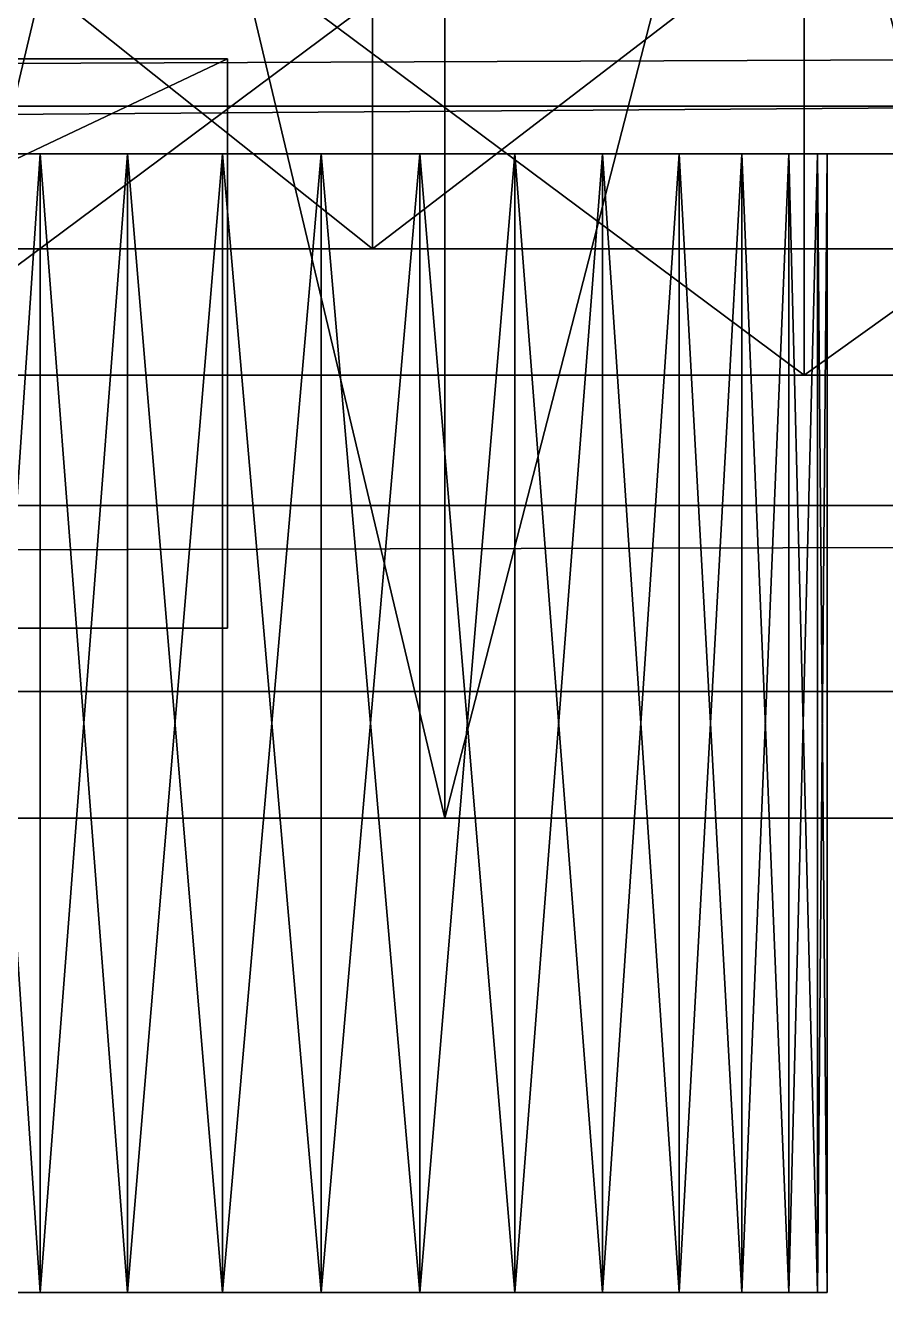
# Model space of a CAD drawing. Header units: millimetres. Extents: x -18 to 4450, y -985 to 970.
# Drawn here: x 2964.64 to 2991.85, y -895 to -854.94 of the extents above; entities that cross this region are included whole.
import ezdxf

# ---------------------------------------------------------------- set-up
doc = ezdxf.new("R2010")
doc.units = ezdxf.units.MM
for name, color, linetype in [('body__left_tub_top_capping', 40, 'CONTINUOUS'), ('hard_top__left_roof_drip_rail_outer_shadow', 8, 'CONTINUOUS'), ('hard_top__roof_left_gutter', 7, 'CONTINUOUS'), ('running_gear__rear_left_hub_cap', 9, 'CONTINUOUS'), ('running_gear__rear_left_inner_rim_shadow', 250, 'CONTINUOUS'), ('running_gear__rear_left_lug_nut_3', 9, 'CONTINUOUS'), ('running_gear__rear_left_lug_nut_5', 9, 'CONTINUOUS'), ('running_gear__rear_left_outer_rim_ring', 9, 'CONTINUOUS'), ('running_gear__rear_left_tire_sidewall_tick_4', 8, 'CONTINUOUS'), ('running_gear__rear_left_tire_sidewall_tick_9', 8, 'CONTINUOUS')]:
    doc.layers.add(name, color=color, linetype=linetype)

msp = doc.modelspace()

# ---------------------------------------------------------------- linework, layer by layer
at = {"layer": 'body__left_tub_top_capping'}
for points in [[(1972.180009, -857.500017, 1334.179997), (1972.180009, -845.319986, 1322.000027), (3477.81992, -845.319986, 1322.000027)], [(1972.180009, -857.500017, 1334.179997), (3477.81992, -845.319986, 1322.000027), (3477.81992, -857.500017, 1334.179997)], [(1972.180009, -857.500017, 1367.820024), (1972.180009, -845.319986, 1379.999995), (3477.81992, -845.319986, 1379.999995)], [(1972.180009, -857.500017, 1367.820024), (3477.81992, -845.319986, 1379.999995), (3477.81992, -857.500017, 1367.820024)], [(1972.180009, -857.500017, 1334.179997), (3477.81992, -857.500017, 1334.179997), (3477.81992, -857.500017, 1367.820024)], [(1972.180009, -857.500017, 1334.179997), (3477.81992, -857.500017, 1367.820024), (1972.180009, -857.500017, 1367.820024)]]:
    msp.add_3dface(points, dxfattribs=at)
at = {"layer": 'hard_top__left_roof_drip_rail_outer_shadow'}
for points in [[(1240.880013, -870.119989, 1814.00001), (3504.120111, -870.119989, 1814.00001), (3504.120111, -853.879988, 1814.00001)], [(1240.880013, -870.119989, 1814.00001), (3504.120111, -853.879988, 1814.00001), (1240.880013, -853.879988, 1814.00001)], [(1240.880013, -870.119989, 1784.000039), (1240.880013, -853.879988, 1784.000039), (3504.120111, -853.879988, 1784.000039)], [(1240.880013, -870.119989, 1784.000039), (3504.120111, -853.879988, 1784.000039), (3504.120111, -870.119989, 1784.000039)], [(1240.880013, -875.999987, 1789.880037), (1240.880013, -870.119989, 1784.000039), (3504.120111, -870.119989, 1784.000039)], [(1240.880013, -875.999987, 1789.880037), (3504.120111, -870.119989, 1784.000039), (3504.120111, -875.999987, 1789.880037)], [(1240.880013, -875.999987, 1808.120012), (1240.880013, -870.119989, 1814.00001), (3504.120111, -870.119989, 1814.00001)], [(1240.880013, -875.999987, 1808.120012), (3504.120111, -870.119989, 1814.00001), (3504.120111, -875.999987, 1808.120012)], [(1240.880013, -875.999987, 1789.880037), (3504.120111, -875.999987, 1789.880037), (3504.120111, -875.999987, 1808.120012)], [(1240.880013, -875.999987, 1789.880037), (3504.120111, -875.999987, 1808.120012), (1240.880013, -875.999987, 1808.120012)]]:
    msp.add_3dface(points, dxfattribs=at)
at = {"layer": 'hard_top__roof_left_gutter'}
for points in [[(2258.820057, -859.000027, 1823.819995), (2258.820057, -850.17997, 1815.000057), (4441.180229, -850.17997, 1815.000057)], [(2258.820057, -859.000027, 1823.819995), (4441.180229, -850.17997, 1815.000057), (4441.180229, -859.000027, 1823.819995)], [(2258.820057, -859.000027, 1848.180056), (2258.820057, -850.17997, 1856.999993), (4441.180229, -850.17997, 1856.999993)], [(2258.820057, -859.000027, 1848.180056), (4441.180229, -850.17997, 1856.999993), (4441.180229, -859.000027, 1848.180056)], [(2258.820057, -859.000027, 1823.819995), (4441.180229, -859.000027, 1823.819995), (4441.180229, -859.000027, 1848.180056)], [(2258.820057, -859.000027, 1823.819995), (4441.180229, -859.000027, 1848.180056), (2258.820057, -859.000027, 1848.180056)]]:
    msp.add_3dface(points, dxfattribs=at)
at = {"layer": 'running_gear__rear_left_hub_cap'}
for points in [[(2977.904797, -879.999995, 496.626735), (2977.904797, -800.000012, 496.626735), (2958.887339, -800.000012, 486.461669)], [(2977.904797, -879.999995, 496.626735), (2958.887339, -800.000012, 486.461669), (2958.887339, -879.999995, 486.461669)], [(2958.887339, -879.999995, 303.538352), (2958.887339, -800.000012, 303.538352), (2977.904797, -800.000012, 293.373257)], [(2958.887339, -879.999995, 303.538352), (2977.904797, -800.000012, 293.373257), (2977.904797, -879.999995, 293.373257)], [(2998.540163, -879.999995, 502.886355), (2998.540163, -800.000012, 502.886355), (2977.904797, -800.000012, 496.626735)], [(2998.540163, -879.999995, 502.886355), (2977.904797, -800.000012, 496.626735), (2977.904797, -879.999995, 496.626735)], [(2977.904797, -879.999995, 293.373257), (2977.904797, -800.000012, 293.373257), (2998.540163, -800.000012, 287.113607)], [(2977.904797, -879.999995, 293.373257), (2998.540163, -800.000012, 287.113607), (2998.540163, -879.999995, 287.113607)], [(3019.999981, -879.999995, 395.000011), (2910.000086, -879.999995, 395.000011), (2912.113667, -879.999995, 416.459948)], [(3019.999981, -879.999995, 395.000011), (2912.113667, -879.999995, 373.540074), (2910.000086, -879.999995, 395.000011)], [(3019.999981, -879.999995, 395.000011), (2912.113667, -879.999995, 416.459948), (2918.373346, -879.999995, 437.095165)], [(3019.999981, -879.999995, 395.000011), (2918.373346, -879.999995, 352.904826), (2912.113667, -879.999995, 373.540074)], [(3019.999981, -879.999995, 395.000011), (2918.373346, -879.999995, 437.095165), (2928.538322, -879.999995, 456.112713)], [(3019.999981, -879.999995, 395.000011), (2928.538322, -879.999995, 333.887279), (2918.373346, -879.999995, 352.904826)], [(3019.999981, -879.999995, 395.000011), (2928.538322, -879.999995, 456.112713), (2942.218304, -879.999995, 472.781748)], [(3019.999981, -879.999995, 395.000011), (2942.218304, -879.999995, 317.218244), (2928.538322, -879.999995, 333.887279)], [(3019.999981, -879.999995, 395.000011), (2942.218304, -879.999995, 472.781748), (2958.887339, -879.999995, 486.461669)], [(3019.999981, -879.999995, 395.000011), (2958.887339, -879.999995, 303.538352), (2942.218304, -879.999995, 317.218244)], [(3019.999981, -879.999995, 395.000011), (2958.887339, -879.999995, 486.461669), (2977.904797, -879.999995, 496.626735)], [(3019.999981, -879.999995, 395.000011), (2977.904797, -879.999995, 293.373257), (2958.887339, -879.999995, 303.538352)], [(3019.999981, -879.999995, 395.000011), (2977.904797, -879.999995, 496.626735), (2998.540163, -879.999995, 502.886355)], [(3019.999981, -879.999995, 395.000011), (2998.540163, -879.999995, 287.113607), (2977.904797, -879.999995, 293.373257)]]:
    msp.add_3dface(points, dxfattribs=at)
at = {"layer": 'running_gear__rear_left_inner_rim_shadow'}
for points in [[(2989.27331, -865.999997, 549.473703), (2989.27331, -843.999982, 549.473703), (2959.727287, -843.999982, 540.511012)], [(2989.27331, -865.999997, 549.473703), (2959.727287, -843.999982, 540.511012), (2959.727287, -865.999997, 540.511012)], [(2959.727287, -865.999997, 249.48898), (2959.727287, -843.999982, 249.48898), (2989.27331, -843.999982, 240.526319)], [(2959.727287, -865.999997, 249.48898), (2989.27331, -843.999982, 240.526319), (2989.27331, -865.999997, 240.526319)], [(3019.999981, -865.999997, 552.50001), (3019.999981, -843.999982, 552.50001), (2989.27331, -843.999982, 549.473703)], [(3019.999981, -865.999997, 552.50001), (2989.27331, -843.999982, 549.473703), (2989.27331, -865.999997, 549.473703)], [(2989.27331, -865.999997, 240.526319), (2989.27331, -843.999982, 240.526319), (3019.999981, -843.999982, 237.499997)], [(2989.27331, -865.999997, 240.526319), (3019.999981, -843.999982, 237.499997), (3019.999981, -865.999997, 237.499997)], [(3019.999981, -865.999997, 395.000011), (2862.499952, -865.999997, 395.000011), (2865.526199, -865.999997, 425.726712)], [(3019.999981, -865.999997, 395.000011), (2865.526199, -865.999997, 364.27328), (2862.499952, -865.999997, 395.000011)], [(3019.999981, -865.999997, 395.000011), (2865.526199, -865.999997, 425.726712), (2874.489069, -865.999997, 455.272645)], [(3019.999981, -865.999997, 395.000011), (2874.489069, -865.999997, 334.727347), (2865.526199, -865.999997, 364.27328)], [(3019.999981, -865.999997, 395.000011), (2874.489069, -865.999997, 455.272645), (2889.04357, -865.999997, 482.502311)], [(3019.999981, -865.999997, 395.000011), (2889.04357, -865.999997, 307.49768), (2874.489069, -865.999997, 334.727347)], [(3019.999981, -865.999997, 395.000011), (2889.04357, -865.999997, 482.502311), (2908.63061, -865.999997, 506.369293)], [(3019.999981, -865.999997, 395.000011), (2908.63061, -865.999997, 283.630669), (2889.04357, -865.999997, 307.49768)], [(3019.999981, -865.999997, 395.000011), (2908.63061, -865.999997, 506.369293), (2932.49774, -865.999997, 525.956452)], [(3019.999981, -865.999997, 395.000011), (2932.49774, -865.999997, 264.04354), (2908.63061, -865.999997, 283.630669)], [(3019.999981, -865.999997, 395.000011), (2932.49774, -865.999997, 525.956452), (2959.727287, -865.999997, 540.511012)], [(3019.999981, -865.999997, 395.000011), (2959.727287, -865.999997, 249.48898), (2932.49774, -865.999997, 264.04354)], [(3019.999981, -865.999997, 395.000011), (2959.727287, -865.999997, 540.511012), (2989.27331, -865.999997, 549.473703)], [(3019.999981, -865.999997, 395.000011), (2989.27331, -865.999997, 240.526319), (2959.727287, -865.999997, 249.48898)], [(3019.999981, -865.999997, 395.000011), (2989.27331, -865.999997, 549.473703), (3019.999981, -865.999997, 552.50001)], [(3019.999981, -865.999997, 395.000011), (3019.999981, -865.999997, 237.499997), (2989.27331, -865.999997, 240.526319)]]:
    msp.add_3dface(points, dxfattribs=at)
at = {"layer": 'running_gear__rear_left_lug_nut_3'}
for points in [[(2973.999977, -859.000027, 474.674344), (2958.307505, -859.000027, 477.79578), (2957.999945, -859.000027, 474.674344)], [(2973.999977, -859.000027, 474.674344), (2957.999945, -859.000027, 474.674344), (2958.307505, -859.000027, 471.552879)], [(2973.999977, -859.000027, 474.674344), (2959.218025, -859.000027, 480.797261), (2958.307505, -859.000027, 477.79578)], [(2973.999977, -859.000027, 474.674344), (2958.307505, -859.000027, 471.552879), (2959.218025, -859.000027, 468.551397)], [(2973.999977, -859.000027, 474.674344), (2960.696459, -859.000027, 483.563453), (2959.218025, -859.000027, 480.797261)], [(2973.999977, -859.000027, 474.674344), (2959.218025, -859.000027, 468.551397), (2960.696459, -859.000027, 465.785205)], [(2973.999977, -859.000027, 474.674344), (2962.6863, -859.000027, 485.988051), (2960.696459, -859.000027, 483.563453)], [(2973.999977, -859.000027, 474.674344), (2960.696459, -859.000027, 465.785205), (2962.6863, -859.000027, 463.360637)], [(2965.110779, -894.999981, 487.977862), (2965.110779, -859.000027, 487.977862), (2962.6863, -859.000027, 485.988051)], [(2965.110779, -894.999981, 487.977862), (2962.6863, -859.000027, 485.988051), (2962.6863, -894.999981, 485.988051)], [(2973.999977, -859.000027, 474.674344), (2965.110779, -859.000027, 487.977862), (2962.6863, -859.000027, 485.988051)], [(2962.6863, -894.999981, 463.360637), (2962.6863, -859.000027, 463.360637), (2965.110779, -859.000027, 461.370826)], [(2962.6863, -894.999981, 463.360637), (2965.110779, -859.000027, 461.370826), (2965.110779, -894.999981, 461.370826)], [(2973.999977, -859.000027, 474.674344), (2962.6863, -859.000027, 463.360637), (2965.110779, -859.000027, 461.370826)], [(2967.87715, -894.999981, 489.456415), (2967.87715, -859.000027, 489.456415), (2965.110779, -859.000027, 487.977862)], [(2967.87715, -894.999981, 489.456415), (2965.110779, -859.000027, 487.977862), (2965.110779, -894.999981, 487.977862)], [(2973.999977, -859.000027, 474.674344), (2967.87715, -859.000027, 489.456415), (2965.110779, -859.000027, 487.977862)], [(2965.110779, -894.999981, 461.370826), (2965.110779, -859.000027, 461.370826), (2967.87715, -859.000027, 459.892273)], [(2965.110779, -894.999981, 461.370826), (2967.87715, -859.000027, 459.892273), (2967.87715, -894.999981, 459.892273)], [(2973.999977, -859.000027, 474.674344), (2965.110779, -859.000027, 461.370826), (2967.87715, -859.000027, 459.892273)], [(2970.878601, -894.999981, 490.366906), (2970.878601, -859.000027, 490.366906), (2967.87715, -859.000027, 489.456415)], [(2970.878601, -894.999981, 490.366906), (2967.87715, -859.000027, 489.456415), (2967.87715, -894.999981, 489.456415)], [(2973.999977, -859.000027, 474.674344), (2970.878601, -859.000027, 490.366906), (2967.87715, -859.000027, 489.456415)], [(2967.87715, -894.999981, 459.892273), (2967.87715, -859.000027, 459.892273), (2970.878601, -859.000027, 458.981782)], [(2967.87715, -894.999981, 459.892273), (2970.878601, -859.000027, 458.981782), (2970.878601, -894.999981, 458.981782)], [(2973.999977, -859.000027, 474.674344), (2967.87715, -859.000027, 459.892273), (2970.878601, -859.000027, 458.981782)], [(2973.999977, -894.999981, 490.674347), (2973.999977, -859.000027, 490.674347), (2970.878601, -859.000027, 490.366906)], [(2973.999977, -894.999981, 490.674347), (2970.878601, -859.000027, 490.366906), (2970.878601, -894.999981, 490.366906)], [(2973.999977, -859.000027, 474.674344), (2973.999977, -859.000027, 490.674347), (2970.878601, -859.000027, 490.366906)], [(2970.878601, -894.999981, 458.981782), (2970.878601, -859.000027, 458.981782), (2973.999977, -859.000027, 458.674341)], [(2970.878601, -894.999981, 458.981782), (2973.999977, -859.000027, 458.674341), (2973.999977, -894.999981, 458.674341)], [(2973.999977, -859.000027, 474.674344), (2970.878601, -859.000027, 458.981782), (2973.999977, -859.000027, 458.674341)], [(2973.999977, -859.000027, 474.674344), (2990.00001, -859.000027, 474.674344), (2989.69245, -859.000027, 477.79578)], [(2973.999977, -859.000027, 474.674344), (2989.69245, -859.000027, 477.79578), (2988.782167, -859.000027, 480.797261)], [(2973.999977, -859.000027, 474.674344), (2988.782167, -859.000027, 480.797261), (2987.303495, -859.000027, 483.563453)], [(2973.999977, -859.000027, 474.674344), (2987.303495, -859.000027, 483.563453), (2985.313654, -859.000027, 485.988051)], [(2973.999977, -859.000027, 474.674344), (2985.313654, -859.000027, 485.988051), (2982.889175, -859.000027, 487.977862)], [(2973.999977, -859.000027, 474.674344), (2982.889175, -859.000027, 487.977862), (2980.123043, -859.000027, 489.456415)], [(2973.999977, -859.000027, 474.674344), (2980.123043, -859.000027, 489.456415), (2977.121353, -859.000027, 490.366906)], [(2977.121353, -894.999981, 490.366906), (2977.121353, -859.000027, 490.366906), (2973.999977, -859.000027, 490.674347)], [(2977.121353, -894.999981, 490.366906), (2973.999977, -859.000027, 490.674347), (2973.999977, -894.999981, 490.674347)], [(2973.999977, -859.000027, 474.674344), (2977.121353, -859.000027, 490.366906), (2973.999977, -859.000027, 490.674347)], [(2973.999977, -894.999981, 458.674341), (2973.999977, -859.000027, 458.674341), (2977.121353, -859.000027, 458.981782)], [(2973.999977, -894.999981, 458.674341), (2977.121353, -859.000027, 458.981782), (2977.121353, -894.999981, 458.981782)], [(2973.999977, -859.000027, 474.674344), (2973.999977, -859.000027, 458.674341), (2977.121353, -859.000027, 458.981782)], [(2973.999977, -859.000027, 474.674344), (2977.121353, -859.000027, 458.981782), (2980.123043, -859.000027, 459.892273)], [(2973.999977, -859.000027, 474.674344), (2980.123043, -859.000027, 459.892273), (2982.889175, -859.000027, 461.370826)], [(2973.999977, -859.000027, 474.674344), (2982.889175, -859.000027, 461.370826), (2985.313654, -859.000027, 463.360637)], [(2973.999977, -859.000027, 474.674344), (2985.313654, -859.000027, 463.360637), (2987.303495, -859.000027, 465.785205)], [(2973.999977, -859.000027, 474.674344), (2987.303495, -859.000027, 465.785205), (2988.782167, -859.000027, 468.551397)], [(2973.999977, -859.000027, 474.674344), (2988.782167, -859.000027, 468.551397), (2989.69245, -859.000027, 471.552879)], [(2973.999977, -859.000027, 474.674344), (2989.69245, -859.000027, 471.552879), (2990.00001, -859.000027, 474.674344)], [(2980.123043, -894.999981, 489.456415), (2980.123043, -859.000027, 489.456415), (2977.121353, -859.000027, 490.366906)], [(2980.123043, -894.999981, 489.456415), (2977.121353, -859.000027, 490.366906), (2977.121353, -894.999981, 490.366906)], [(2977.121353, -894.999981, 458.981782), (2977.121353, -859.000027, 458.981782), (2980.123043, -859.000027, 459.892273)], [(2977.121353, -894.999981, 458.981782), (2980.123043, -859.000027, 459.892273), (2980.123043, -894.999981, 459.892273)], [(2982.889175, -894.999981, 487.977862), (2982.889175, -859.000027, 487.977862), (2980.123043, -859.000027, 489.456415)], [(2982.889175, -894.999981, 487.977862), (2980.123043, -859.000027, 489.456415), (2980.123043, -894.999981, 489.456415)], [(2980.123043, -894.999981, 459.892273), (2980.123043, -859.000027, 459.892273), (2982.889175, -859.000027, 461.370826)], [(2980.123043, -894.999981, 459.892273), (2982.889175, -859.000027, 461.370826), (2982.889175, -894.999981, 461.370826)], [(2985.313654, -894.999981, 485.988051), (2985.313654, -859.000027, 485.988051), (2982.889175, -859.000027, 487.977862)], [(2985.313654, -894.999981, 485.988051), (2982.889175, -859.000027, 487.977862), (2982.889175, -894.999981, 487.977862)], [(2982.889175, -894.999981, 461.370826), (2982.889175, -859.000027, 461.370826), (2985.313654, -859.000027, 463.360637)], [(2982.889175, -894.999981, 461.370826), (2985.313654, -859.000027, 463.360637), (2985.313654, -894.999981, 463.360637)], [(2987.303495, -894.999981, 483.563453), (2987.303495, -859.000027, 483.563453), (2985.313654, -859.000027, 485.988051)], [(2987.303495, -894.999981, 483.563453), (2985.313654, -859.000027, 485.988051), (2985.313654, -894.999981, 485.988051)], [(2985.313654, -894.999981, 463.360637), (2985.313654, -859.000027, 463.360637), (2987.303495, -859.000027, 465.785205)], [(2985.313654, -894.999981, 463.360637), (2987.303495, -859.000027, 465.785205), (2987.303495, -894.999981, 465.785205)], [(2988.782167, -894.999981, 480.797261), (2988.782167, -859.000027, 480.797261), (2987.303495, -859.000027, 483.563453)], [(2988.782167, -894.999981, 480.797261), (2987.303495, -859.000027, 483.563453), (2987.303495, -894.999981, 483.563453)], [(2987.303495, -894.999981, 465.785205), (2987.303495, -859.000027, 465.785205), (2988.782167, -859.000027, 468.551397)], [(2987.303495, -894.999981, 465.785205), (2988.782167, -859.000027, 468.551397), (2988.782167, -894.999981, 468.551397)], [(2989.69245, -894.999981, 477.79578), (2989.69245, -859.000027, 477.79578), (2988.782167, -859.000027, 480.797261)], [(2989.69245, -894.999981, 477.79578), (2988.782167, -859.000027, 480.797261), (2988.782167, -894.999981, 480.797261)], [(2988.782167, -894.999981, 468.551397), (2988.782167, -859.000027, 468.551397), (2989.69245, -859.000027, 471.552879)], [(2988.782167, -894.999981, 468.551397), (2989.69245, -859.000027, 471.552879), (2989.69245, -894.999981, 471.552879)], [(2990.00001, -894.999981, 474.674344), (2990.00001, -859.000027, 474.674344), (2989.69245, -859.000027, 477.79578)], [(2990.00001, -894.999981, 474.674344), (2989.69245, -859.000027, 477.79578), (2989.69245, -894.999981, 477.79578)], [(2989.69245, -894.999981, 471.552879), (2989.69245, -859.000027, 471.552879), (2990.00001, -859.000027, 474.674344)], [(2989.69245, -894.999981, 471.552879), (2990.00001, -859.000027, 474.674344), (2990.00001, -894.999981, 474.674344)], [(2973.999977, -894.999981, 474.674344), (2957.999945, -894.999981, 474.674344), (2958.307505, -894.999981, 477.79578)], [(2973.999977, -894.999981, 474.674344), (2958.307505, -894.999981, 471.552879), (2957.999945, -894.999981, 474.674344)], [(2973.999977, -894.999981, 474.674344), (2958.307505, -894.999981, 477.79578), (2959.218025, -894.999981, 480.797261)], [(2973.999977, -894.999981, 474.674344), (2959.218025, -894.999981, 468.551397), (2958.307505, -894.999981, 471.552879)], [(2973.999977, -894.999981, 474.674344), (2959.218025, -894.999981, 480.797261), (2960.696459, -894.999981, 483.563453)], [(2973.999977, -894.999981, 474.674344), (2960.696459, -894.999981, 465.785205), (2959.218025, -894.999981, 468.551397)], [(2973.999977, -894.999981, 474.674344), (2960.696459, -894.999981, 483.563453), (2962.6863, -894.999981, 485.988051)], [(2973.999977, -894.999981, 474.674344), (2962.6863, -894.999981, 463.360637), (2960.696459, -894.999981, 465.785205)], [(2973.999977, -894.999981, 474.674344), (2962.6863, -894.999981, 485.988051), (2965.110779, -894.999981, 487.977862)], [(2973.999977, -894.999981, 474.674344), (2965.110779, -894.999981, 461.370826), (2962.6863, -894.999981, 463.360637)], [(2973.999977, -894.999981, 474.674344), (2965.110779, -894.999981, 487.977862), (2967.87715, -894.999981, 489.456415)], [(2973.999977, -894.999981, 474.674344), (2967.87715, -894.999981, 459.892273), (2965.110779, -894.999981, 461.370826)], [(2973.999977, -894.999981, 474.674344), (2967.87715, -894.999981, 489.456415), (2970.878601, -894.999981, 490.366906)], [(2973.999977, -894.999981, 474.674344), (2970.878601, -894.999981, 458.981782), (2967.87715, -894.999981, 459.892273)], [(2973.999977, -894.999981, 474.674344), (2970.878601, -894.999981, 490.366906), (2973.999977, -894.999981, 490.674347)], [(2973.999977, -894.999981, 474.674344), (2973.999977, -894.999981, 458.674341), (2970.878601, -894.999981, 458.981782)], [(2973.999977, -894.999981, 474.674344), (2989.69245, -894.999981, 477.79578), (2990.00001, -894.999981, 474.674344)], [(2973.999977, -894.999981, 474.674344), (2988.782167, -894.999981, 480.797261), (2989.69245, -894.999981, 477.79578)], [(2973.999977, -894.999981, 474.674344), (2987.303495, -894.999981, 483.563453), (2988.782167, -894.999981, 480.797261)], [(2973.999977, -894.999981, 474.674344), (2985.313654, -894.999981, 485.988051), (2987.303495, -894.999981, 483.563453)], [(2973.999977, -894.999981, 474.674344), (2982.889175, -894.999981, 487.977862), (2985.313654, -894.999981, 485.988051)], [(2973.999977, -894.999981, 474.674344), (2980.123043, -894.999981, 489.456415), (2982.889175, -894.999981, 487.977862)], [(2973.999977, -894.999981, 474.674344), (2977.121353, -894.999981, 490.366906), (2980.123043, -894.999981, 489.456415)], [(2973.999977, -894.999981, 474.674344), (2973.999977, -894.999981, 490.674347), (2977.121353, -894.999981, 490.366906)], [(2973.999977, -894.999981, 474.674344), (2977.121353, -894.999981, 458.981782), (2973.999977, -894.999981, 458.674341)], [(2973.999977, -894.999981, 474.674344), (2980.123043, -894.999981, 459.892273), (2977.121353, -894.999981, 458.981782)], [(2973.999977, -894.999981, 474.674344), (2982.889175, -894.999981, 461.370826), (2980.123043, -894.999981, 459.892273)], [(2973.999977, -894.999981, 474.674344), (2985.313654, -894.999981, 463.360637), (2982.889175, -894.999981, 461.370826)], [(2973.999977, -894.999981, 474.674344), (2987.303495, -894.999981, 465.785205), (2985.313654, -894.999981, 463.360637)], [(2973.999977, -894.999981, 474.674344), (2988.782167, -894.999981, 468.551397), (2987.303495, -894.999981, 465.785205)], [(2973.999977, -894.999981, 474.674344), (2989.69245, -894.999981, 471.552879), (2988.782167, -894.999981, 468.551397)], [(2973.999977, -894.999981, 474.674344), (2990.00001, -894.999981, 474.674344), (2989.69245, -894.999981, 471.552879)]]:
    msp.add_3dface(points, dxfattribs=at)
at = {"layer": 'running_gear__rear_left_lug_nut_5'}
for points in [[(2973.999977, -859.000027, 315.325677), (2958.307505, -859.000027, 318.447113), (2957.999945, -859.000027, 315.325677)], [(2973.999977, -859.000027, 315.325677), (2957.999945, -859.000027, 315.325677), (2958.307505, -859.000027, 312.204212)], [(2973.999977, -859.000027, 315.325677), (2959.218025, -859.000027, 321.448594), (2958.307505, -859.000027, 318.447113)], [(2973.999977, -859.000027, 315.325677), (2958.307505, -859.000027, 312.204212), (2959.218025, -859.000027, 309.202731)], [(2973.999977, -859.000027, 315.325677), (2960.696459, -859.000027, 324.214786), (2959.218025, -859.000027, 321.448594)], [(2973.999977, -859.000027, 315.325677), (2959.218025, -859.000027, 309.202731), (2960.696459, -859.000027, 306.436539)], [(2973.999977, -859.000027, 315.325677), (2962.6863, -859.000027, 326.639384), (2960.696459, -859.000027, 324.214786)], [(2973.999977, -859.000027, 315.325677), (2960.696459, -859.000027, 306.436539), (2962.6863, -859.000027, 304.011941)], [(2965.110779, -894.999981, 328.629166), (2965.110779, -859.000027, 328.629166), (2962.6863, -859.000027, 326.639384)], [(2965.110779, -894.999981, 328.629166), (2962.6863, -859.000027, 326.639384), (2962.6863, -894.999981, 326.639384)], [(2973.999977, -859.000027, 315.325677), (2965.110779, -859.000027, 328.629166), (2962.6863, -859.000027, 326.639384)], [(2962.6863, -894.999981, 304.011941), (2962.6863, -859.000027, 304.011941), (2965.110779, -859.000027, 302.022159)], [(2962.6863, -894.999981, 304.011941), (2965.110779, -859.000027, 302.022159), (2965.110779, -894.999981, 302.022159)], [(2973.999977, -859.000027, 315.325677), (2962.6863, -859.000027, 304.011941), (2965.110779, -859.000027, 302.022159)], [(2967.87715, -894.999981, 330.107749), (2967.87715, -859.000027, 330.107749), (2965.110779, -859.000027, 328.629166)], [(2967.87715, -894.999981, 330.107749), (2965.110779, -859.000027, 328.629166), (2965.110779, -894.999981, 328.629166)], [(2973.999977, -859.000027, 315.325677), (2967.87715, -859.000027, 330.107749), (2965.110779, -859.000027, 328.629166)], [(2965.110779, -894.999981, 302.022159), (2965.110779, -859.000027, 302.022159), (2967.87715, -859.000027, 300.543576)], [(2965.110779, -894.999981, 302.022159), (2967.87715, -859.000027, 300.543576), (2967.87715, -894.999981, 300.543576)], [(2973.999977, -859.000027, 315.325677), (2965.110779, -859.000027, 302.022159), (2967.87715, -859.000027, 300.543576)], [(2970.878601, -894.999981, 331.018239), (2970.878601, -859.000027, 331.018239), (2967.87715, -859.000027, 330.107749)], [(2970.878601, -894.999981, 331.018239), (2967.87715, -859.000027, 330.107749), (2967.87715, -894.999981, 330.107749)], [(2973.999977, -859.000027, 315.325677), (2970.878601, -859.000027, 331.018239), (2967.87715, -859.000027, 330.107749)], [(2967.87715, -894.999981, 300.543576), (2967.87715, -859.000027, 300.543576), (2970.878601, -859.000027, 299.633086)], [(2967.87715, -894.999981, 300.543576), (2970.878601, -859.000027, 299.633086), (2970.878601, -894.999981, 299.633086)], [(2973.999977, -859.000027, 315.325677), (2967.87715, -859.000027, 300.543576), (2970.878601, -859.000027, 299.633086)], [(2973.999977, -894.999981, 331.32565), (2973.999977, -859.000027, 331.32565), (2970.878601, -859.000027, 331.018239)], [(2973.999977, -894.999981, 331.32565), (2970.878601, -859.000027, 331.018239), (2970.878601, -894.999981, 331.018239)], [(2973.999977, -859.000027, 315.325677), (2973.999977, -859.000027, 331.32565), (2970.878601, -859.000027, 331.018239)], [(2970.878601, -894.999981, 299.633086), (2970.878601, -859.000027, 299.633086), (2973.999977, -859.000027, 299.325675)], [(2970.878601, -894.999981, 299.633086), (2973.999977, -859.000027, 299.325675), (2973.999977, -894.999981, 299.325675)], [(2973.999977, -859.000027, 315.325677), (2970.878601, -859.000027, 299.633086), (2973.999977, -859.000027, 299.325675)], [(2973.999977, -859.000027, 315.325677), (2990.00001, -859.000027, 315.325677), (2989.69245, -859.000027, 318.447113)], [(2973.999977, -859.000027, 315.325677), (2989.69245, -859.000027, 318.447113), (2988.782167, -859.000027, 321.448594)], [(2973.999977, -859.000027, 315.325677), (2988.782167, -859.000027, 321.448594), (2987.303495, -859.000027, 324.214786)], [(2973.999977, -859.000027, 315.325677), (2987.303495, -859.000027, 324.214786), (2985.313654, -859.000027, 326.639384)], [(2973.999977, -859.000027, 315.325677), (2985.313654, -859.000027, 326.639384), (2982.889175, -859.000027, 328.629166)], [(2973.999977, -859.000027, 315.325677), (2982.889175, -859.000027, 328.629166), (2980.123043, -859.000027, 330.107749)], [(2973.999977, -859.000027, 315.325677), (2980.123043, -859.000027, 330.107749), (2977.121353, -859.000027, 331.018239)], [(2977.121353, -894.999981, 331.018239), (2977.121353, -859.000027, 331.018239), (2973.999977, -859.000027, 331.32565)], [(2977.121353, -894.999981, 331.018239), (2973.999977, -859.000027, 331.32565), (2973.999977, -894.999981, 331.32565)], [(2973.999977, -859.000027, 315.325677), (2977.121353, -859.000027, 331.018239), (2973.999977, -859.000027, 331.32565)], [(2973.999977, -894.999981, 299.325675), (2973.999977, -859.000027, 299.325675), (2977.121353, -859.000027, 299.633086)], [(2973.999977, -894.999981, 299.325675), (2977.121353, -859.000027, 299.633086), (2977.121353, -894.999981, 299.633086)], [(2973.999977, -859.000027, 315.325677), (2973.999977, -859.000027, 299.325675), (2977.121353, -859.000027, 299.633086)], [(2973.999977, -859.000027, 315.325677), (2977.121353, -859.000027, 299.633086), (2980.123043, -859.000027, 300.543576)], [(2973.999977, -859.000027, 315.325677), (2980.123043, -859.000027, 300.543576), (2982.889175, -859.000027, 302.022159)], [(2973.999977, -859.000027, 315.325677), (2982.889175, -859.000027, 302.022159), (2985.313654, -859.000027, 304.011941)], [(2973.999977, -859.000027, 315.325677), (2985.313654, -859.000027, 304.011941), (2987.303495, -859.000027, 306.436539)], [(2973.999977, -859.000027, 315.325677), (2987.303495, -859.000027, 306.436539), (2988.782167, -859.000027, 309.202731)], [(2973.999977, -859.000027, 315.325677), (2988.782167, -859.000027, 309.202731), (2989.69245, -859.000027, 312.204212)], [(2973.999977, -859.000027, 315.325677), (2989.69245, -859.000027, 312.204212), (2990.00001, -859.000027, 315.325677)], [(2980.123043, -894.999981, 330.107749), (2980.123043, -859.000027, 330.107749), (2977.121353, -859.000027, 331.018239)], [(2980.123043, -894.999981, 330.107749), (2977.121353, -859.000027, 331.018239), (2977.121353, -894.999981, 331.018239)], [(2977.121353, -894.999981, 299.633086), (2977.121353, -859.000027, 299.633086), (2980.123043, -859.000027, 300.543576)], [(2977.121353, -894.999981, 299.633086), (2980.123043, -859.000027, 300.543576), (2980.123043, -894.999981, 300.543576)], [(2982.889175, -894.999981, 328.629166), (2982.889175, -859.000027, 328.629166), (2980.123043, -859.000027, 330.107749)], [(2982.889175, -894.999981, 328.629166), (2980.123043, -859.000027, 330.107749), (2980.123043, -894.999981, 330.107749)], [(2980.123043, -894.999981, 300.543576), (2980.123043, -859.000027, 300.543576), (2982.889175, -859.000027, 302.022159)], [(2980.123043, -894.999981, 300.543576), (2982.889175, -859.000027, 302.022159), (2982.889175, -894.999981, 302.022159)], [(2985.313654, -894.999981, 326.639384), (2985.313654, -859.000027, 326.639384), (2982.889175, -859.000027, 328.629166)], [(2985.313654, -894.999981, 326.639384), (2982.889175, -859.000027, 328.629166), (2982.889175, -894.999981, 328.629166)], [(2982.889175, -894.999981, 302.022159), (2982.889175, -859.000027, 302.022159), (2985.313654, -859.000027, 304.011941)], [(2982.889175, -894.999981, 302.022159), (2985.313654, -859.000027, 304.011941), (2985.313654, -894.999981, 304.011941)], [(2987.303495, -894.999981, 324.214786), (2987.303495, -859.000027, 324.214786), (2985.313654, -859.000027, 326.639384)], [(2987.303495, -894.999981, 324.214786), (2985.313654, -859.000027, 326.639384), (2985.313654, -894.999981, 326.639384)], [(2985.313654, -894.999981, 304.011941), (2985.313654, -859.000027, 304.011941), (2987.303495, -859.000027, 306.436539)], [(2985.313654, -894.999981, 304.011941), (2987.303495, -859.000027, 306.436539), (2987.303495, -894.999981, 306.436539)], [(2988.782167, -894.999981, 321.448594), (2988.782167, -859.000027, 321.448594), (2987.303495, -859.000027, 324.214786)], [(2988.782167, -894.999981, 321.448594), (2987.303495, -859.000027, 324.214786), (2987.303495, -894.999981, 324.214786)], [(2987.303495, -894.999981, 306.436539), (2987.303495, -859.000027, 306.436539), (2988.782167, -859.000027, 309.202731)], [(2987.303495, -894.999981, 306.436539), (2988.782167, -859.000027, 309.202731), (2988.782167, -894.999981, 309.202731)], [(2989.69245, -894.999981, 318.447113), (2989.69245, -859.000027, 318.447113), (2988.782167, -859.000027, 321.448594)], [(2989.69245, -894.999981, 318.447113), (2988.782167, -859.000027, 321.448594), (2988.782167, -894.999981, 321.448594)], [(2988.782167, -894.999981, 309.202731), (2988.782167, -859.000027, 309.202731), (2989.69245, -859.000027, 312.204212)], [(2988.782167, -894.999981, 309.202731), (2989.69245, -859.000027, 312.204212), (2989.69245, -894.999981, 312.204212)], [(2990.00001, -894.999981, 315.325677), (2990.00001, -859.000027, 315.325677), (2989.69245, -859.000027, 318.447113)], [(2990.00001, -894.999981, 315.325677), (2989.69245, -859.000027, 318.447113), (2989.69245, -894.999981, 318.447113)], [(2989.69245, -894.999981, 312.204212), (2989.69245, -859.000027, 312.204212), (2990.00001, -859.000027, 315.325677)], [(2989.69245, -894.999981, 312.204212), (2990.00001, -859.000027, 315.325677), (2990.00001, -894.999981, 315.325677)], [(2973.999977, -894.999981, 315.325677), (2957.999945, -894.999981, 315.325677), (2958.307505, -894.999981, 318.447113)], [(2973.999977, -894.999981, 315.325677), (2958.307505, -894.999981, 312.204212), (2957.999945, -894.999981, 315.325677)], [(2973.999977, -894.999981, 315.325677), (2958.307505, -894.999981, 318.447113), (2959.218025, -894.999981, 321.448594)], [(2973.999977, -894.999981, 315.325677), (2959.218025, -894.999981, 309.202731), (2958.307505, -894.999981, 312.204212)], [(2973.999977, -894.999981, 315.325677), (2959.218025, -894.999981, 321.448594), (2960.696459, -894.999981, 324.214786)], [(2973.999977, -894.999981, 315.325677), (2960.696459, -894.999981, 306.436539), (2959.218025, -894.999981, 309.202731)], [(2973.999977, -894.999981, 315.325677), (2960.696459, -894.999981, 324.214786), (2962.6863, -894.999981, 326.639384)], [(2973.999977, -894.999981, 315.325677), (2962.6863, -894.999981, 304.011941), (2960.696459, -894.999981, 306.436539)], [(2973.999977, -894.999981, 315.325677), (2962.6863, -894.999981, 326.639384), (2965.110779, -894.999981, 328.629166)], [(2973.999977, -894.999981, 315.325677), (2965.110779, -894.999981, 302.022159), (2962.6863, -894.999981, 304.011941)], [(2973.999977, -894.999981, 315.325677), (2965.110779, -894.999981, 328.629166), (2967.87715, -894.999981, 330.107749)], [(2973.999977, -894.999981, 315.325677), (2967.87715, -894.999981, 300.543576), (2965.110779, -894.999981, 302.022159)], [(2973.999977, -894.999981, 315.325677), (2967.87715, -894.999981, 330.107749), (2970.878601, -894.999981, 331.018239)], [(2973.999977, -894.999981, 315.325677), (2970.878601, -894.999981, 299.633086), (2967.87715, -894.999981, 300.543576)], [(2973.999977, -894.999981, 315.325677), (2970.878601, -894.999981, 331.018239), (2973.999977, -894.999981, 331.32565)], [(2973.999977, -894.999981, 315.325677), (2973.999977, -894.999981, 299.325675), (2970.878601, -894.999981, 299.633086)], [(2973.999977, -894.999981, 315.325677), (2989.69245, -894.999981, 318.447113), (2990.00001, -894.999981, 315.325677)], [(2973.999977, -894.999981, 315.325677), (2988.782167, -894.999981, 321.448594), (2989.69245, -894.999981, 318.447113)], [(2973.999977, -894.999981, 315.325677), (2987.303495, -894.999981, 324.214786), (2988.782167, -894.999981, 321.448594)], [(2973.999977, -894.999981, 315.325677), (2985.313654, -894.999981, 326.639384), (2987.303495, -894.999981, 324.214786)], [(2973.999977, -894.999981, 315.325677), (2982.889175, -894.999981, 328.629166), (2985.313654, -894.999981, 326.639384)], [(2973.999977, -894.999981, 315.325677), (2980.123043, -894.999981, 330.107749), (2982.889175, -894.999981, 328.629166)], [(2973.999977, -894.999981, 315.325677), (2977.121353, -894.999981, 331.018239), (2980.123043, -894.999981, 330.107749)], [(2973.999977, -894.999981, 315.325677), (2973.999977, -894.999981, 331.32565), (2977.121353, -894.999981, 331.018239)], [(2973.999977, -894.999981, 315.325677), (2977.121353, -894.999981, 299.633086), (2973.999977, -894.999981, 299.325675)], [(2973.999977, -894.999981, 315.325677), (2980.123043, -894.999981, 300.543576), (2977.121353, -894.999981, 299.633086)], [(2973.999977, -894.999981, 315.325677), (2982.889175, -894.999981, 302.022159), (2980.123043, -894.999981, 300.543576)], [(2973.999977, -894.999981, 315.325677), (2985.313654, -894.999981, 304.011941), (2982.889175, -894.999981, 302.022159)], [(2973.999977, -894.999981, 315.325677), (2987.303495, -894.999981, 306.436539), (2985.313654, -894.999981, 304.011941)], [(2973.999977, -894.999981, 315.325677), (2988.782167, -894.999981, 309.202731), (2987.303495, -894.999981, 306.436539)], [(2973.999977, -894.999981, 315.325677), (2989.69245, -894.999981, 312.204212), (2988.782167, -894.999981, 309.202731)], [(2973.999977, -894.999981, 315.325677), (2990.00001, -894.999981, 315.325677), (2989.69245, -894.999981, 312.204212)]]:
    msp.add_3dface(points, dxfattribs=at)
at = {"layer": 'running_gear__rear_left_outer_rim_ring'}
for points in [[(2975.616932, -861.999989, 618.128657), (2975.616932, -828.000009, 618.128657), (2932.939529, -828.000009, 605.182588)], [(2975.616932, -861.999989, 618.128657), (2932.939529, -828.000009, 605.182588), (2932.939529, -861.999989, 605.182588)], [(2932.939529, -861.999989, 184.817404), (2932.939529, -828.000009, 184.817404), (2975.616932, -828.000009, 171.871349)], [(2932.939529, -861.999989, 184.817404), (2975.616932, -828.000009, 171.871349), (2975.616932, -861.999989, 171.871349)], [(3019.999981, -861.999989, 622.500002), (3019.999981, -828.000009, 622.500002), (2975.616932, -828.000009, 618.128657)], [(3019.999981, -861.999989, 622.500002), (2975.616932, -828.000009, 618.128657), (2975.616932, -861.999989, 618.128657)], [(2975.616932, -861.999989, 171.871349), (2975.616932, -828.000009, 171.871349), (3019.999981, -828.000009, 167.500004)], [(2975.616932, -861.999989, 171.871349), (3019.999981, -828.000009, 167.500004), (3019.999981, -861.999989, 167.500004)], [(3019.999981, -861.999989, 395.000011), (2792.500019, -861.999989, 395.000011), (2796.871424, -861.999989, 439.38306)], [(3019.999981, -861.999989, 395.000011), (2796.871424, -861.999989, 350.616962), (2792.500019, -861.999989, 395.000011)], [(3019.999981, -861.999989, 395.000011), (2796.871424, -861.999989, 439.38306), (2809.817314, -861.999989, 482.060492)], [(3019.999981, -861.999989, 395.000011), (2809.817314, -861.999989, 307.939529), (2796.871424, -861.999989, 350.616962)], [(3019.999981, -861.999989, 395.000011), (2809.817314, -861.999989, 482.060492), (2830.840588, -861.999989, 521.392226)], [(3019.999981, -861.999989, 395.000011), (2830.840588, -861.999989, 268.607765), (2809.817314, -861.999989, 307.939529)], [(3019.999981, -861.999989, 395.000011), (2830.840588, -861.999989, 521.392226), (2859.133244, -861.999989, 555.866778)], [(3019.999981, -861.999989, 395.000011), (2859.133244, -861.999989, 234.133214), (2830.840588, -861.999989, 268.607765)], [(3019.999981, -861.999989, 395.000011), (2859.133244, -861.999989, 555.866778), (2893.607855, -861.999989, 584.159315)], [(3019.999981, -861.999989, 395.000011), (2893.607855, -861.999989, 205.840662), (2859.133244, -861.999989, 234.133214)], [(3019.999981, -861.999989, 395.000011), (2893.607855, -861.999989, 584.159315), (2932.939529, -861.999989, 605.182588)], [(3019.999981, -861.999989, 395.000011), (2932.939529, -861.999989, 184.817404), (2893.607855, -861.999989, 205.840662)], [(3019.999981, -861.999989, 395.000011), (2932.939529, -861.999989, 605.182588), (2975.616932, -861.999989, 618.128657)], [(3019.999981, -861.999989, 395.000011), (2975.616932, -861.999989, 171.871349), (2932.939529, -861.999989, 184.817404)], [(3019.999981, -861.999989, 395.000011), (2975.616932, -861.999989, 618.128657), (3019.999981, -861.999989, 622.500002)], [(3019.999981, -861.999989, 395.000011), (3019.999981, -861.999989, 167.500004), (2975.616932, -861.999989, 171.871349)]]:
    msp.add_3dface(points, dxfattribs=at)
at = {"layer": 'running_gear__rear_left_tire_sidewall_tick_4'}
for points in [[(2933.036804, -856.000006, 719.551086), (2933.036804, -856.000006, 737.551093), (2971.036911, -856.000006, 737.551093)], [(2933.036804, -856.000006, 719.551086), (2971.036911, -856.000006, 737.551093), (2971.036911, -856.000006, 719.551086)], [(2933.036804, -874.000013, 737.551093), (2971.036911, -874.000013, 737.551093), (2971.036911, -856.000006, 737.551093)], [(2933.036804, -874.000013, 737.551093), (2971.036911, -856.000006, 737.551093), (2933.036804, -856.000006, 737.551093)], [(2933.036804, -874.000013, 719.551086), (2933.036804, -856.000006, 719.551086), (2971.036911, -856.000006, 719.551086)], [(2933.036804, -874.000013, 719.551086), (2971.036911, -856.000006, 719.551086), (2971.036911, -874.000013, 719.551086)], [(2971.036911, -874.000013, 719.551086), (2971.036911, -856.000006, 719.551086), (2971.036911, -856.000006, 737.551093)], [(2971.036911, -874.000013, 719.551086), (2971.036911, -856.000006, 737.551093), (2971.036911, -874.000013, 737.551093)], [(2933.036804, -874.000013, 719.551086), (2971.036911, -874.000013, 719.551086), (2971.036911, -874.000013, 737.551093)], [(2933.036804, -874.000013, 719.551086), (2971.036911, -874.000013, 737.551093), (2933.036804, -874.000013, 737.551093)]]:
    msp.add_3dface(points, dxfattribs=at)
at = {"layer": 'running_gear__rear_left_tire_sidewall_tick_9'}
for points in [[(2933.036804, -856.000006, 70.44892), (2933.036804, -856.000006, 88.448919), (2971.036911, -856.000006, 88.448919)], [(2933.036804, -856.000006, 70.44892), (2971.036911, -856.000006, 88.448919), (2971.036911, -856.000006, 70.44892)], [(2933.036804, -874.000013, 88.448919), (2971.036911, -874.000013, 88.448919), (2971.036911, -856.000006, 88.448919)], [(2933.036804, -874.000013, 88.448919), (2971.036911, -856.000006, 88.448919), (2933.036804, -856.000006, 88.448919)], [(2933.036804, -874.000013, 70.44892), (2933.036804, -856.000006, 70.44892), (2971.036911, -856.000006, 70.44892)], [(2933.036804, -874.000013, 70.44892), (2971.036911, -856.000006, 70.44892), (2971.036911, -874.000013, 70.44892)], [(2971.036911, -874.000013, 70.44892), (2971.036911, -856.000006, 70.44892), (2971.036911, -856.000006, 88.448919)], [(2971.036911, -874.000013, 70.44892), (2971.036911, -856.000006, 88.448919), (2971.036911, -874.000013, 88.448919)], [(2933.036804, -874.000013, 70.44892), (2971.036911, -874.000013, 70.44892), (2971.036911, -874.000013, 88.448919)], [(2933.036804, -874.000013, 70.44892), (2971.036911, -874.000013, 88.448919), (2933.036804, -874.000013, 88.448919)]]:
    msp.add_3dface(points, dxfattribs=at)

doc.saveas('drawing.dxf')
